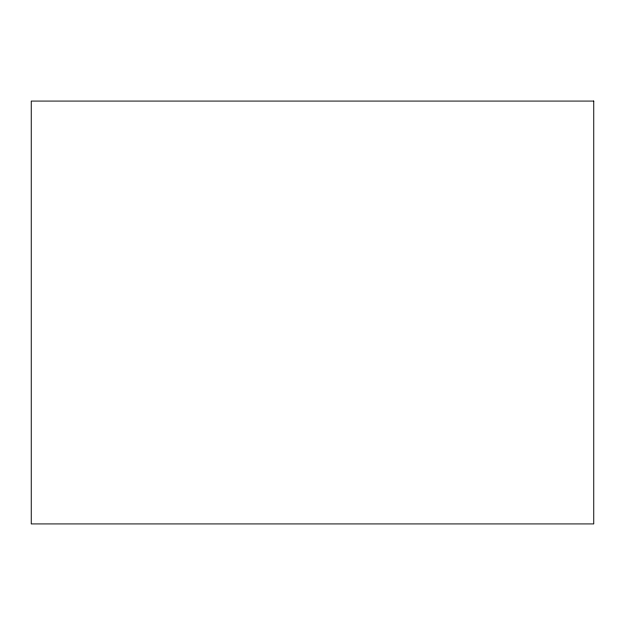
<?xml version="1.0" encoding="UTF-8"?>
<svg xmlns="http://www.w3.org/2000/svg" width="625" height="625" viewBox="0 0 625 625"><rect width="100%" height="100%" fill="white"/><g stroke="black" fill="none" stroke-linecap="round" stroke-linejoin="round"><path stroke-width="0.94" d="M593.75 101.078L31.25 101.078L31.25 523.922L593.75 523.922L593.75 101.078"/></g></svg>
